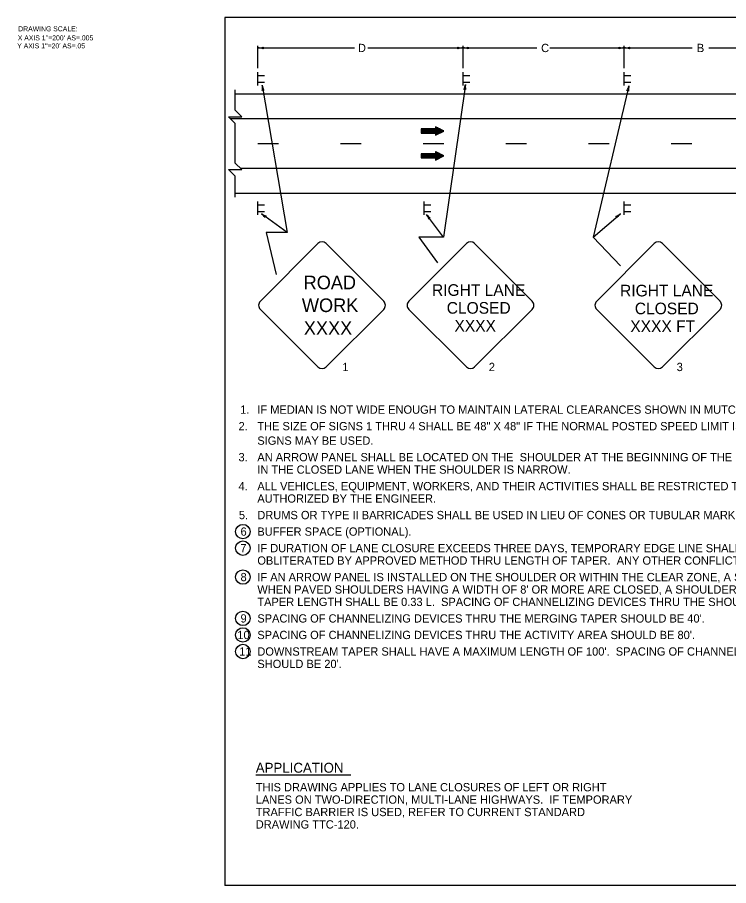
# Model space of a CAD drawing. Extents: x 1002 to 1035.5, y 1000.5 to 1021.5.
# Drawn here: x 1001.98 to 1019.19, y 1000.5 to 1021.5 of the extents above; entities that cross this region are included whole.
import ezdxf

# ---------------------------------------------------------------- set-up
doc = ezdxf.new("R2010")
doc.units = 0
for name, color, linetype in [('Level 1', 7, 'Continuous'), ('Level 10', 7, 'Continuous'), ('Level 15', 7, 'Continuous')]:
    doc.layers.add(name, color=color, linetype=linetype)

msp = doc.modelspace()

# ---------------------------------------------------------------- linework, layer by layer
at = {"layer": 'Level 1'}
for p, q in [((1007.801, 1020.275), (1007.801, 1020.81)), ((1012.767, 1020.275), (1012.767, 1020.81)), ((1016.664, 1020.275), (1016.664, 1020.81)), ((1007.801, 1020.76), (1010.135, 1020.76)), ((1010.463, 1020.76), (1012.767, 1020.76)), ((1012.767, 1020.76), (1014.552, 1020.76)), ((1014.868, 1020.76), (1016.664, 1020.76)), ((1016.664, 1020.76), (1018.306, 1020.76)), ((1018.707, 1020.76), (1020.301, 1020.76)), ((1007.801, 1019.85), (1007.801, 1020.175)), ((1007.801, 1020.094), (1007.964, 1020.094)), ((1012.767, 1019.85), (1012.767, 1020.175)), ((1012.767, 1020.094), (1012.929, 1020.094)), ((1016.664, 1019.85), (1016.664, 1020.175)), ((1016.664, 1020.094), (1016.827, 1020.094)), ((1007.801, 1019.931), (1007.964, 1019.931)), ((1012.767, 1019.931), (1012.929, 1019.931)), ((1016.664, 1019.931), (1016.827, 1019.931)), ((1007.25, 1019.65), (1035.25, 1019.65)), ((1007.137, 1019.05), (1035.137, 1019.05)), ((1007.801, 1018.45), (1008.301, 1018.45)), ((1009.801, 1018.45), (1010.301, 1018.45)), ((1011.801, 1018.45), (1012.301, 1018.45)), ((1013.801, 1018.45), (1014.301, 1018.45)), ((1015.801, 1018.45), (1016.301, 1018.45)), ((1017.801, 1018.45), (1018.301, 1018.45)), ((1007.378, 1017.85), (1035.378, 1017.85)), ((1007.25, 1017.25), (1035.25, 1017.25)), ((1007.801, 1016.725), (1007.801, 1017.05)), ((1011.827, 1016.725), (1011.827, 1017.05)), ((1016.664, 1016.725), (1016.664, 1017.05)), ((1007.801, 1016.969), (1007.964, 1016.969)), ((1011.827, 1016.969), (1011.989, 1016.969)), ((1016.664, 1016.969), (1016.827, 1016.969)), ((1007.801, 1016.806), (1007.964, 1016.806)), ((1008.509, 1016.3), (1007.887, 1016.752)), ((1011.827, 1016.806), (1011.989, 1016.806)), ((1012.295, 1016.187), (1011.881, 1016.733)), ((1015.912, 1016.187), (1016.571, 1016.752)), ((1016.664, 1016.806), (1016.827, 1016.806)), ((1007.862, 1014.636), (1009.254, 1016.029)), ((1010.845, 1014.636), (1009.453, 1016.029)), ((1011.454, 1014.636), (1012.846, 1016.028)), ((1014.437, 1014.636), (1013.045, 1016.028)), ((1015.998, 1014.636), (1017.39, 1016.028)), ((1018.981, 1014.636), (1017.589, 1016.028)), ((1009.254, 1013.045), (1007.862, 1014.438)), ((1009.453, 1013.045), (1010.845, 1014.438)), ((1012.846, 1013.045), (1011.454, 1014.437)), ((1013.045, 1013.045), (1014.437, 1014.437)), ((1017.39, 1013.045), (1015.998, 1014.437)), ((1015.998, 1014.437), (1017.39, 1013.045)), ((1017.589, 1013.045), (1018.981, 1014.437)), ((1007.75, 1003.181), (1010.05, 1003.181))]:
    msp.add_line(p, q, dxfattribs=at)
for points in [[(1007.906, 1019.861), (1008.509, 1016.3), (1008, 1016.3), (1008.245, 1015.283)], [(1012.823, 1019.879), (1012.295, 1016.187), (1011.692, 1016.187), (1012.144, 1015.566)], [(1016.778, 1019.842), (1015.912, 1016.187), (1016.571, 1015.49)], [(1007.25, 1017.15), (1007.25, 1017.657), (1007.09, 1017.817), (1007.41, 1017.817), (1007.25, 1017.977), (1007.25, 1018.936), (1007.09, 1019.096), (1007.41, 1019.096), (1007.25, 1019.256), (1007.25, 1019.75)], [(1012.202, 1018.8), (1011.751, 1018.8)], [(1012.207, 1018.797), (1011.751, 1018.797)], [(1012.217, 1018.792), (1011.751, 1018.792)], [(1012.227, 1018.787), (1011.751, 1018.787)], [(1012.237, 1018.782), (1011.751, 1018.782)], [(1012.247, 1018.777), (1011.751, 1018.777)], [(1012.257, 1018.772), (1011.751, 1018.772)], [(1012.267, 1018.767), (1011.751, 1018.767)], [(1012.277, 1018.762), (1011.751, 1018.762)], [(1012.287, 1018.757), (1011.751, 1018.757)], [(1012.287, 1018.757), (1011.751, 1018.757)], [(1012.297, 1018.752), (1011.751, 1018.752)], [(1012.295, 1018.747), (1011.751, 1018.747)], [(1012.285, 1018.742), (1011.751, 1018.742)], [(1012.275, 1018.737), (1011.751, 1018.737)], [(1012.265, 1018.732), (1011.751, 1018.732)], [(1012.255, 1018.727), (1011.751, 1018.727)], [(1012.245, 1018.722), (1011.751, 1018.722)], [(1012.235, 1018.717), (1011.751, 1018.717)], [(1012.225, 1018.712), (1011.751, 1018.712)], [(1012.101, 1018.85), (1012.101, 1018.85)], [(1012.111, 1018.845), (1012.101, 1018.845)], [(1012.121, 1018.84), (1012.101, 1018.84)], [(1012.131, 1018.835), (1012.101, 1018.835)], [(1012.141, 1018.83), (1012.101, 1018.83)], [(1012.151, 1018.825), (1012.101, 1018.825)], [(1012.161, 1018.82), (1012.101, 1018.82)], [(1012.171, 1018.815), (1012.101, 1018.815)], [(1012.181, 1018.81), (1012.101, 1018.81)], [(1012.192, 1018.805), (1012.101, 1018.805)], [(1012.215, 1018.707), (1011.751, 1018.707)], [(1012.206, 1018.702), (1011.751, 1018.702)], [(1012.196, 1018.697), (1012.101, 1018.697)], [(1012.186, 1018.692), (1012.101, 1018.692)], [(1012.186, 1018.692), (1012.101, 1018.692)], [(1012.176, 1018.687), (1012.101, 1018.687)], [(1012.166, 1018.682), (1012.101, 1018.682)], [(1012.156, 1018.677), (1012.101, 1018.677)], [(1012.146, 1018.672), (1012.101, 1018.672)], [(1012.136, 1018.667), (1012.101, 1018.667)], [(1012.126, 1018.662), (1012.101, 1018.662)], [(1012.116, 1018.657), (1012.101, 1018.657)], [(1012.106, 1018.652), (1012.101, 1018.652)], [(1012.202, 1018.2), (1011.751, 1018.2)], [(1012.207, 1018.197), (1011.751, 1018.197)], [(1012.217, 1018.192), (1011.751, 1018.192)], [(1012.227, 1018.187), (1011.751, 1018.187)], [(1012.237, 1018.182), (1011.751, 1018.182)], [(1012.247, 1018.177), (1011.751, 1018.177)], [(1012.257, 1018.172), (1011.751, 1018.172)], [(1012.267, 1018.167), (1011.751, 1018.167)], [(1012.277, 1018.162), (1011.751, 1018.162)], [(1012.287, 1018.157), (1011.751, 1018.157)], [(1012.287, 1018.157), (1011.751, 1018.157)], [(1012.297, 1018.152), (1011.751, 1018.152)], [(1012.295, 1018.147), (1011.751, 1018.147)], [(1012.285, 1018.142), (1011.751, 1018.142)], [(1012.275, 1018.137), (1011.751, 1018.137)], [(1012.265, 1018.132), (1011.751, 1018.132)], [(1012.255, 1018.127), (1011.751, 1018.127)], [(1012.245, 1018.122), (1011.751, 1018.122)], [(1012.235, 1018.117), (1011.751, 1018.117)], [(1012.225, 1018.112), (1011.751, 1018.112)], [(1012.215, 1018.107), (1011.751, 1018.107)], [(1012.206, 1018.102), (1011.751, 1018.102)], [(1012.101, 1018.25), (1012.101, 1018.25)], [(1012.111, 1018.245), (1012.101, 1018.245)], [(1012.121, 1018.24), (1012.101, 1018.24)], [(1012.131, 1018.235), (1012.101, 1018.235)], [(1012.141, 1018.23), (1012.101, 1018.23)], [(1012.151, 1018.225), (1012.101, 1018.225)], [(1012.161, 1018.22), (1012.101, 1018.22)], [(1012.171, 1018.215), (1012.101, 1018.215)], [(1012.181, 1018.21), (1012.101, 1018.21)], [(1012.192, 1018.205), (1012.101, 1018.205)], [(1012.196, 1018.097), (1012.101, 1018.097)], [(1012.186, 1018.092), (1012.101, 1018.092)], [(1012.186, 1018.092), (1012.101, 1018.092)], [(1012.176, 1018.087), (1012.101, 1018.087)], [(1012.166, 1018.082), (1012.101, 1018.082)], [(1012.156, 1018.077), (1012.101, 1018.077)], [(1012.146, 1018.072), (1012.101, 1018.072)], [(1012.136, 1018.067), (1012.101, 1018.067)], [(1012.126, 1018.062), (1012.101, 1018.062)], [(1012.116, 1018.057), (1012.101, 1018.057)], [(1012.106, 1018.052), (1012.101, 1018.052)]]:
    msp.add_lwpolyline(points, dxfattribs=at)
for points in [[(1012.301, 1018.75), (1012.101, 1018.85), (1012.101, 1018.8), (1011.751, 1018.8), (1011.751, 1018.7), (1012.101, 1018.7), (1012.101, 1018.65)], [(1012.301, 1018.15), (1012.101, 1018.25), (1012.101, 1018.2), (1011.751, 1018.2), (1011.751, 1018.1), (1012.101, 1018.1), (1012.101, 1018.05)]]:
    msp.add_lwpolyline(points, close=True, dxfattribs=at)
for centre in [(1007.438, 1009.063), (1007.438, 1008.663), (1007.438, 1007.963), (1007.438, 1006.963), (1007.438, 1006.563), (1007.438, 1006.163)]:
    msp.add_circle(centre, 0.175, dxfattribs=at)
for centre, radius, start, end in [((1007.801, 1021.151), 0.391, 270, 288.6688), ((1007.801, 1020.37), 0.391, 71.3472, 89.9939), ((1007.801, 1021.151), 0.391, 269.9878, 270), ((1007.95, 1020.76), 0.0313, 138.7746, 220.8913), ((1012.618, 1020.76), 0.0313, 318.7746, 40.8913), ((1012.767, 1021.151), 0.391, 251.3472, 269.9939), ((1012.767, 1020.37), 0.391, 90, 108.6688), ((1012.767, 1021.151), 0.391, 270, 288.6688), ((1012.767, 1020.37), 0.391, 89.9878, 90), ((1012.767, 1020.37), 0.391, 71.3472, 89.9939), ((1012.767, 1021.151), 0.391, 269.9878, 270), ((1012.915, 1020.76), 0.0313, 138.7746, 220.8913), ((1016.516, 1020.76), 0.0313, 318.7746, 40.8913), ((1016.664, 1021.151), 0.391, 251.3472, 269.9939), ((1016.664, 1020.37), 0.391, 90, 108.6688), ((1016.664, 1021.151), 0.391, 270, 288.6688), ((1016.664, 1020.37), 0.391, 89.9878, 90), ((1016.664, 1020.37), 0.391, 71.3472, 89.9939), ((1016.664, 1021.151), 0.391, 269.9878, 270), ((1016.813, 1020.76), 0.0313, 138.7746, 220.8913), ((1008.291, 1019.926), 0.391, 189.6088, 208.2776), ((1007.521, 1019.795), 0.391, 350.956, 9.6027), ((1008.291, 1019.926), 0.391, 189.5966, 189.6088), ((1012.436, 1019.935), 0.391, 333.2163, 351.8631), ((1012.801, 1019.732), 0.0313, 40.6438, 122.7605), ((1013.209, 1019.824), 0.391, 171.8692, 190.538), ((1013.209, 1019.824), 0.391, 171.8569, 171.8692), ((1016.398, 1019.932), 0.391, 328.0071, 346.6539), ((1017.159, 1019.752), 0.391, 166.66, 185.3288), ((1017.159, 1019.752), 0.391, 166.6477, 166.66), ((1007.931, 1019.714), 0.0313, 58.3834, 140.5001), ((1016.744, 1019.697), 0.0313, 35.4346, 117.5513), ((1008.117, 1017.068), 0.391, 233.9749, 252.6437), ((1007.657, 1016.436), 0.391, 35.3221, 53.9688), ((1008.117, 1017.068), 0.391, 233.9627, 233.9749), ((1008.007, 1016.665), 0.0313, 102.7495, 184.8662), ((1012.192, 1016.97), 0.391, 217.1738, 217.186), ((1012.192, 1016.97), 0.391, 217.186, 235.8548), ((1011.569, 1016.497), 0.391, 18.5332, 37.1799), ((1011.97, 1016.615), 0.0313, 85.9606, 168.0773), ((1016.317, 1017.049), 0.391, 291.9455, 310.5922), ((1016.458, 1016.656), 0.0313, 359.3729, 81.4896), ((1016.825, 1016.456), 0.391, 130.5983, 149.2671), ((1016.825, 1016.456), 0.391, 130.5861, 130.5983), ((1009.353, 1015.929), 0.141, 45.0001, 134.9999), ((1012.946, 1015.929), 0.141, 45.0001, 134.9999), ((1017.489, 1015.929), 0.141, 45.0001, 134.9999), ((1007.961, 1014.537), 0.141, 134.9999, 225.0001), ((1010.745, 1014.537), 0.141, 314.9999, 45.0001), ((1011.554, 1014.537), 0.141, 134.9999, 225.0001), ((1014.338, 1014.537), 0.141, 314.9999, 45.0001), ((1016.097, 1014.537), 0.141, 134.9999, 225.0001), ((1018.881, 1014.537), 0.141, 314.9999, 45.0001), ((1009.353, 1013.145), 0.141, 225.0001, 314.9999), ((1012.946, 1013.145), 0.141, 225.0001, 314.9999), ((1017.489, 1013.145), 0.141, 225.0001, 314.9999)]:
    msp.add_arc(centre, radius, start, end, dxfattribs=at)
at = {"layer": 'Level 10'}
for p, q in [((1007, 1021.5), (1007, 1000.5)), ((1035.5, 1021.5), (1007, 1021.5)), ((1035.5, 1000.5), (1007, 1000.5))]:
    msp.add_line(p, q, dxfattribs=at)

# ---------------------------------------------------------------- texts
at = {"layer": 'Level 1'}
for s, height, p in [('D', 0.2, (1010.222, 1020.66)), ('C', 0.2, (1014.653, 1020.66)), ('B', 0.2, (1018.421, 1020.66)), ('ROAD', 0.3281, (1008.908, 1014.924)), ('RIGHT LANE', 0.2813, (1012.013, 1014.764)), ('RIGHT LANE', 0.2813, (1016.563, 1014.751)), ('WORK', 0.3282, (1008.866, 1014.373)), ('CLOSED', 0.2813, (1012.37, 1014.333)), ('CLOSED', 0.2813, (1016.92, 1014.319)), ('XXXX', 0.3281, (1008.913, 1013.822)), ('XXXX', 0.2813, (1012.557, 1013.901)), ('XXXX FT', 0.2813, (1016.811, 1013.888)), ('1', 0.2, (1009.845, 1012.945)), ('2', 0.2, (1013.388, 1012.945)), ('3', 0.2, (1017.932, 1012.945)), ('1.', 0.2, (1007.374, 1011.913)), ('IF MEDIAN IS NOT WIDE ENOUGH TO MAINTAIN LATERAL CLEARANCES SHOWN IN MUTCD, SIGNS 1 THRU 5 SHALL NOT BE DUAL MOUNTED.', 0.2, (1007.788, 1011.913)), ('2.', 0.2, (1007.333, 1011.513)), ('THE SIZE OF SIGNS 1 THRU 4 SHALL BE 48" X 48" IF THE NORMAL POSTED SPEED LIMIT IS 45 MPH OR GREATER.  OTHERWISE, 36" X 36" ', 0.2, (1007.788, 1011.513)), ('SIGNS MAY BE USED.', 0.2, (1007.788, 1011.163)), ('3.', 0.2, (1007.333, 1010.763)), ('AN ARROW PANEL SHALL BE LOCATED ON THE  SHOULDER AT THE BEGINNING OF THE MERGING TAPER OR LOCATED', 0.2, (1007.788, 1010.763)), ('IN THE CLOSED LANE WHEN THE SHOULDER IS NARROW.', 0.2, (1007.788, 1010.463)), ('4.', 0.2, (1007.333, 1010.063)), ('ALL VEHICLES, EQUIPMENT, WORKERS, AND THEIR ACTIVITIES SHALL BE RESTRICTED TO ONE SIDE OF THE PAVEMENT UNLESS OTHERWISE ', 0.2, (1007.788, 1010.063)), ('AUTHORIZED BY THE ENGINEER.', 0.2, (1007.788, 1009.763)), ('5.', 0.2, (1007.342, 1009.363)), ('DRUMS OR TYPE II BARRICADES SHALL BE USED IN LIEU OF CONES OR TUBULAR MARKERS IF CLOSURE EXTENDS INTO NIGHTTIME HOURS.', 0.2, (1007.788, 1009.363)), ('6', 0.2, (1007.382, 1008.963)), ('BUFFER SPACE (OPTIONAL).', 0.2, (1007.788, 1008.963)), ('7', 0.2, (1007.376, 1008.563)), ('IF DURATION OF LANE CLOSURE EXCEEDS THREE DAYS, TEMPORARY EDGE LINE SHALL BE REQUIRED AND SKIP LINES SHALL BE', 0.2, (1007.788, 1008.563)), ('OBLITERATED BY APPROVED METHOD THRU LENGTH OF TAPER.  ANY OTHER CONFLICTING PAVEMENT MARKINGS SHALL BE OBLITERATED.', 0.2, (1007.788, 1008.263)), ('8', 0.2, (1007.382, 1007.863)), ('IF AN ARROW PANEL IS INSTALLED ON THE SHOULDER OR WITHIN THE CLEAR ZONE, A SHOULDER TAPER SHALL BE REQUIRED.', 0.2, (1007.788, 1007.863)), ("WHEN PAVED SHOULDERS HAVING A WIDTH OF 8' OR MORE ARE CLOSED, A SHOULDER TAPER SHALL BE REQUIRED.", 0.2, (1007.788, 1007.563)), ("TAPER LENGTH SHALL BE 0.33 L.  SPACING OF CHANNELIZING DEVICES THRU THE SHOULDER TAPER SHOULD BE 40'.", 0.2, (1007.788, 1007.263)), ('9', 0.2, (1007.382, 1006.863)), ("SPACING OF CHANNELIZING DEVICES THRU THE MERGING TAPER SHOULD BE 40'.", 0.2, (1007.788, 1006.863)), ('10', 0.2, (1007.305, 1006.463)), ("SPACING OF CHANNELIZING DEVICES THRU THE ACTIVITY AREA SHOULD BE 80'.", 0.2, (1007.788, 1006.463)), ('11', 0.2, (1007.349, 1006.063)), ("DOWNSTREAM TAPER SHALL HAVE A MAXIMUM LENGTH OF 100'.  SPACING OF CHANNELIZING DEVICES THRU THE DOWNSTREAM TAPER", 0.2, (1007.788, 1006.063)), ("SHOULD BE 20'.", 0.2, (1007.788, 1005.763)), ('APPLICATION', 0.24, (1007.75, 1003.231)), ('THIS DRAWING APPLIES TO LANE CLOSURES OF LEFT OR RIGHT ', 0.2, (1007.75, 1002.781)), ('LANES ON TWO-DIRECTION, MULTI-LANE HIGHWAYS.  IF TEMPORARY', 0.2, (1007.75, 1002.481)), ('TRAFFIC BARRIER IS USED, REFER TO CURRENT STANDARD ', 0.2, (1007.75, 1002.181)), ('DRAWING TTC-120.', 0.2, (1007.75, 1001.881))]:
    msp.add_text(s, height=height, dxfattribs=at).set_placement(p)
at = {"layer": 'Level 15'}
for s, p in [('DRAWING SCALE:', (1002.004, 1021.163)), ("X AXIS 1''=200' AS=.005", (1001.993, 1020.944)), ("Y AXIS 1''=20' AS=.05", (1001.979, 1020.751))]:
    msp.add_text(s, height=0.12, dxfattribs=at).set_placement(p)

doc.saveas('drawing.dxf')
